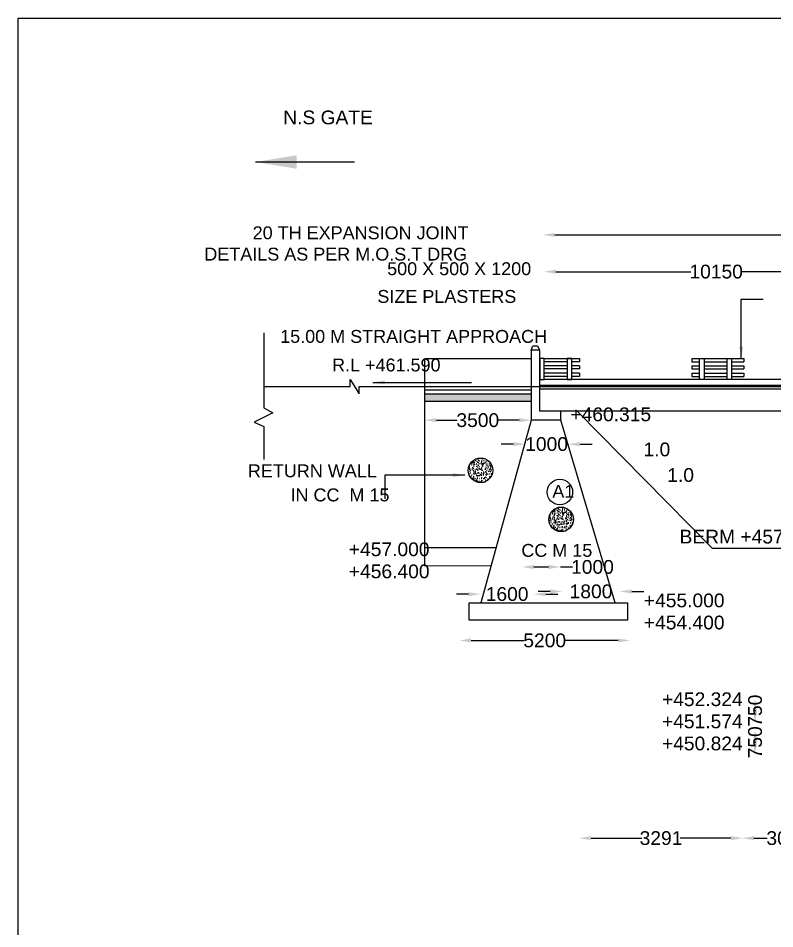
# Model space of a CAD drawing. Header units: millimetres. Extents: x 5124 to 2373550, y 2311 to 44315924.
# Drawn here: x 2363778 to 2365977, y 44313277 to 44315924 of the extents above; entities that cross this region are included whole.
import ezdxf

# ---------------------------------------------------------------- set-up
doc = ezdxf.new("R2010")
doc.units = ezdxf.units.MM
doc.header["$MEASUREMENT"] = 0
for name, color, linetype in [('DIMENSION', 7, 'Continuous'), ('DRAWING', 7, 'Continuous'), ('TEXT', 7, 'Continuous')]:
    doc.layers.add(name, color=color, linetype=linetype)
doc.styles.get("Standard").update_dxf_attribs({"font": 'arial.ttf', "height": 40})
doc.dimstyles.get("Standard").update_dxf_attribs({"dimtxt": 40, "dimasz": 35, "dimexe": 0.18, "dimexo": 0.0625, "dimgap": 0.09, "dimtad": 0, "dimdec": 0, "dimzin": 0, "dimdsep": 46, "dimtxsty": 'Standard', "dimcen": 0.09, "dimse1": 1, "dimse2": 1, "dimadec": 0, "dimazin": 0, "dimtfac": 1, "dimtdec": 0, "dimtofl": 0, "dimtmove": 0, "dimatfit": 3, "dimfxl": 1, "dimtolj": 1, "dimtzin": 0, "dimarcsym": 0})

# ---------------------------------------------------------------- blocks, each defined once
blk = doc.blocks.new('*D53')
at = {"layer": 'Defpoints', "color": 0, "transparency": 16777216}
for p in [(2365302.2, 44315300.7), (2369097.3, 44315298.6), (2369097.3, 44315294.3)]:
    blk.add_point(p, dxfattribs=at)
at = {"layer": 'DRAWING', "color": 0, "lineweight": -2, "transparency": 16777216}
for p, q in [((2365337.2, 44315294.3), (2366856.4, 44315294.3)), ((2369062.3, 44315294.3), (2367543.1, 44315294.3))]:
    blk.add_line(p, q, dxfattribs=at)
at = {"layer": 'DRAWING', "color": 0, "transparency": 16777216}
for points in [[(2365337.2, 44315300.1), (2365337.2, 44315288.5), (2365302.2, 44315294.3)], [(2369062.3, 44315300.1), (2369062.3, 44315288.5), (2369097.3, 44315294.3)]]:
    blk.add_solid(points, dxfattribs=at)
at = {"layer": 'DRAWING', "color": 0, "transparency": 16777216, "insert": (2367199.8, 44315294.3), "char_height": 40, "attachment_point": 5}
blk.add_mtext('\\A1;4 SPANS OF 10.150 M C/C ', dxfattribs=at)
blk = doc.blocks.new('*D54')
at = {"layer": 'Defpoints', "color": 0, "transparency": 16777216}
for p in [(2365305.9, 44315201), (2366307.1, 44315201), (2366307.1, 44315187.4)]:
    blk.add_point(p, dxfattribs=at)
at = {"layer": 'DRAWING', "color": 0, "lineweight": -2, "transparency": 16777216}
for p, q in [((2365340.9, 44315187.4), (2365733.1, 44315187.4)), ((2366272.1, 44315187.4), (2365879.9, 44315187.4))]:
    blk.add_line(p, q, dxfattribs=at)
at = {"layer": 'DRAWING', "color": 0, "transparency": 16777216}
for points in [[(2365340.9, 44315193.2), (2365340.9, 44315181.5), (2365305.9, 44315187.4)], [(2366272.1, 44315193.2), (2366272.1, 44315181.5), (2366307.1, 44315187.4)]]:
    blk.add_solid(points, dxfattribs=at)
at = {"layer": 'DRAWING', "color": 0, "transparency": 16777216, "insert": (2365806.5, 44315187.4), "char_height": 40, "attachment_point": 5}
blk.add_mtext('\\A1;10150', dxfattribs=at)
blk = doc.blocks.new('*D59')
at = {"layer": 'Defpoints', "color": 0, "transparency": 16777216}
for p in [(2365059.3, 44314122.8), (2365556.9, 44314115.2), (2365556.9, 44314115.2)]:
    blk.add_point(p, dxfattribs=at)
at = {"layer": 'TEXT', "color": 0, "lineweight": -2, "transparency": 16777216}
for p, q in [((2365094.3, 44314115.2), (2365248.3, 44314115.2)), ((2365521.9, 44314115.2), (2365367.8, 44314115.2))]:
    blk.add_line(p, q, dxfattribs=at)
at = {"layer": 'TEXT', "color": 0, "transparency": 16777216}
for points in [[(2365094.3, 44314121.1), (2365094.3, 44314109.4), (2365059.3, 44314115.2)], [(2365521.9, 44314121.1), (2365521.9, 44314109.4), (2365556.9, 44314115.2)]]:
    blk.add_solid(points, dxfattribs=at)
at = {"layer": 'TEXT', "color": 0, "transparency": 16777216, "insert": (2365308.1, 44314115.2), "char_height": 40, "attachment_point": 5}
blk.add_mtext('\\A1;5200', dxfattribs=at)
blk = doc.blocks.new('*D60')
at = {"layer": 'Defpoints', "color": 0, "transparency": 16777216}
for p in [(2365276.1, 44314249.9), (2365121.4, 44314223.1), (2365276.1, 44314224.4)]:
    blk.add_point(p, dxfattribs=at)
at = {"layer": 'TEXT', "color": 0, "lineweight": -2, "transparency": 16777216}
for p, q in [((2365086.4, 44314249.9), (2365051.4, 44314249.9)), ((2365311.1, 44314249.9), (2365346.1, 44314249.9))]:
    blk.add_line(p, q, dxfattribs=at)
at = {"layer": 'TEXT', "color": 0, "transparency": 16777216}
for points in [[(2365086.4, 44314255.7), (2365086.4, 44314244), (2365121.4, 44314249.9)], [(2365311.1, 44314255.7), (2365311.1, 44314244), (2365276.1, 44314249.9)]]:
    blk.add_solid(points, dxfattribs=at)
at = {"layer": 'TEXT', "color": 0, "transparency": 16777216, "insert": (2365198.8, 44314249.9), "char_height": 40, "attachment_point": 5}
blk.add_mtext('\\A1;1600', dxfattribs=at)
blk = doc.blocks.new('*D61')
at = {"layer": 'Defpoints', "color": 0, "transparency": 16777216}
for p in [(2365241.7, 44314329.5), (2365354.1, 44314329.5), (2365354.1, 44314328.8)]:
    blk.add_point(p, dxfattribs=at)
at = {"layer": 'TEXT', "color": 0, "lineweight": -2, "transparency": 16777216}
for p, q in [((2365276.7, 44314328.8), (2365319.1, 44314328.8)), ((2365354.1, 44314328.8), (2365389.1, 44314328.8))]:
    blk.add_line(p, q, dxfattribs=at)
at = {"layer": 'TEXT', "color": 0, "transparency": 16777216}
for points in [[(2365276.7, 44314334.7), (2365276.7, 44314323), (2365241.7, 44314328.8)], [(2365319.1, 44314334.7), (2365319.1, 44314323), (2365354.1, 44314328.8)]]:
    blk.add_solid(points, dxfattribs=at)
at = {"layer": 'TEXT', "color": 0, "transparency": 16777216, "insert": (2365446.9, 44314328.8), "char_height": 40, "attachment_point": 5}
blk.add_mtext('\\A1;1000', dxfattribs=at)
blk = doc.blocks.new('*D62')
at = {"layer": 'Defpoints', "color": 0, "transparency": 16777216}
for p in [(2365359.4, 44314264), (2365526, 44314264), (2365526, 44314257.7)]:
    blk.add_point(p, dxfattribs=at)
at = {"layer": 'TEXT', "color": 0, "lineweight": -2, "transparency": 16777216}
for p, q in [((2365324.4, 44314257.7), (2365289.4, 44314257.7)), ((2365561, 44314257.7), (2365596, 44314257.7))]:
    blk.add_line(p, q, dxfattribs=at)
at = {"layer": 'TEXT', "color": 0, "transparency": 16777216}
for points in [[(2365324.4, 44314263.5), (2365324.4, 44314251.9), (2365359.4, 44314257.7)], [(2365561, 44314263.5), (2365561, 44314251.9), (2365526, 44314257.7)]]:
    blk.add_solid(points, dxfattribs=at)
at = {"layer": 'TEXT', "color": 0, "transparency": 16777216, "insert": (2365442.7, 44314257.7), "char_height": 40, "attachment_point": 5}
blk.add_mtext('\\A1;1800', dxfattribs=at)
blk = doc.blocks.new('*D65')
at = {"layer": 'Defpoints', "color": 0, "transparency": 16777216}
for p in [(2365884.6, 44313540.4), (2365407.8, 44313536.1), (2365884.6, 44313536.1)]:
    blk.add_point(p, dxfattribs=at)
at = {"layer": 'DIMENSION', "color": 0, "lineweight": -2, "transparency": 16777216}
for p, q in [((2365442.8, 44313540.4), (2365590.2, 44313540.4)), ((2365849.6, 44313540.4), (2365702.1, 44313540.4))]:
    blk.add_line(p, q, dxfattribs=at)
at = {"layer": 'DIMENSION', "color": 0, "transparency": 16777216}
for points in [[(2365442.8, 44313546.3), (2365442.8, 44313534.6), (2365407.8, 44313540.4)], [(2365849.6, 44313546.3), (2365849.6, 44313534.6), (2365884.6, 44313540.4)]]:
    blk.add_solid(points, dxfattribs=at)
at = {"layer": 'DIMENSION', "color": 0, "transparency": 16777216, "insert": (2365646.2, 44313540.4), "char_height": 40, "attachment_point": 5}
blk.add_mtext('\\A1;3291', dxfattribs=at)
blk = doc.blocks.new('*D66')
at = {"layer": 'Defpoints', "color": 0, "transparency": 16777216}
for p in [(2365881.2, 44313541), (2366148.2, 44313541), (2366148.2, 44313540.4)]:
    blk.add_point(p, dxfattribs=at)
at = {"layer": 'DIMENSION', "color": 0, "lineweight": -2, "transparency": 16777216}
for p, q in [((2365916.2, 44313540.4), (2365955, 44313540.4)), ((2366113.2, 44313540.4), (2366074.4, 44313540.4))]:
    blk.add_line(p, q, dxfattribs=at)
at = {"layer": 'DIMENSION', "color": 0, "transparency": 16777216}
for points in [[(2365916.2, 44313546.3), (2365916.2, 44313534.6), (2365881.2, 44313540.4)], [(2366113.2, 44313546.3), (2366113.2, 44313534.6), (2366148.2, 44313540.4)]]:
    blk.add_solid(points, dxfattribs=at)
at = {"layer": 'DIMENSION', "color": 0, "transparency": 16777216, "insert": (2366014.7, 44313540.4), "char_height": 40, "attachment_point": 5}
blk.add_mtext('\\A1;3000', dxfattribs=at)
blk = doc.blocks.new('*D82')
at = {"layer": 'Defpoints', "color": 0, "transparency": 16777216}
for p in [(2365251.4, 44314693), (2365375.8, 44314687), (2365375.8, 44314686)]:
    blk.add_point(p, dxfattribs=at)
at = {"layer": 'DIMENSION', "color": 0, "lineweight": -2, "transparency": 16777216}
for p, q in [((2365216.4, 44314686), (2365181.4, 44314686)), ((2365410.8, 44314686), (2365445.8, 44314686))]:
    blk.add_line(p, q, dxfattribs=at)
at = {"layer": 'DIMENSION', "color": 0, "transparency": 16777216}
for points in [[(2365216.4, 44314691.8), (2365216.4, 44314680.1), (2365251.4, 44314686)], [(2365410.8, 44314691.8), (2365410.8, 44314680.1), (2365375.8, 44314686)]]:
    blk.add_solid(points, dxfattribs=at)
at = {"layer": 'DIMENSION', "color": 0, "transparency": 16777216, "insert": (2365313.6, 44314686), "char_height": 40, "attachment_point": 5}
blk.add_mtext('\\A1;1000', dxfattribs=at)
blk = doc.blocks.new('*D153')
at = {"layer": 'Defpoints', "color": 0, "transparency": 16777216}
for p in [(2365916.6, 44313947.2), (2365916.6, 44313874.9), (2365919.7, 44313874.9)]:
    blk.add_point(p, dxfattribs=at)
at = {"layer": 'TEXT', "color": 0, "lineweight": -2, "transparency": 16777216}
blk.add_line((2365919.7, 44313912.2), (2365919.7, 44313909.9), dxfattribs=at)
at = {"layer": 'TEXT', "color": 0, "transparency": 16777216}
for points in [[(2365913.9, 44313912.2), (2365925.5, 44313912.2), (2365919.7, 44313947.2)], [(2365913.9, 44313909.9), (2365925.5, 44313909.9), (2365919.7, 44313874.9)]]:
    blk.add_solid(points, dxfattribs=at)
at = {"layer": 'TEXT', "color": 0, "transparency": 16777216, "insert": (2365919.7, 44313911.1), "char_height": 40, "attachment_point": 5, "rotation": 90}
blk.add_mtext('\\A1;750', dxfattribs=at)
blk = doc.blocks.new('*D154')
at = {"layer": 'Defpoints', "color": 0, "transparency": 16777216}
for p in [(2365916.6, 44313855.2), (2365916.6, 44313783), (2365919.7, 44313783)]:
    blk.add_point(p, dxfattribs=at)
at = {"layer": 'TEXT', "color": 0, "lineweight": -2, "transparency": 16777216}
blk.add_line((2365919.7, 44313820.2), (2365919.7, 44313818), dxfattribs=at)
at = {"layer": 'TEXT', "color": 0, "transparency": 16777216}
for points in [[(2365913.9, 44313820.2), (2365925.5, 44313820.2), (2365919.7, 44313855.2)], [(2365913.9, 44313818), (2365925.5, 44313818), (2365919.7, 44313783)]]:
    blk.add_solid(points, dxfattribs=at)
at = {"layer": 'TEXT', "color": 0, "transparency": 16777216, "insert": (2365919.7, 44313819.1), "char_height": 40, "attachment_point": 5, "rotation": 90}
blk.add_mtext('\\A1;750', dxfattribs=at)
blk = doc.blocks.new('*D155')
at = {"layer": 'Defpoints', "color": 0, "transparency": 16777216}
for p in [(2364958.6, 44314776.6), (2365268.6, 44314776.6), (2365268.6, 44314755.5)]:
    blk.add_point(p, dxfattribs=at)
at = {"layer": 'DIMENSION', "color": 0, "lineweight": -2, "transparency": 16777216}
for p, q in [((2364993.6, 44314755.5), (2365053.9, 44314755.5)), ((2365233.6, 44314755.5), (2365173.3, 44314755.5))]:
    blk.add_line(p, q, dxfattribs=at)
at = {"layer": 'DIMENSION', "color": 0, "transparency": 16777216}
for points in [[(2364993.6, 44314761.4), (2364993.6, 44314749.7), (2364958.6, 44314755.5)], [(2365233.6, 44314761.4), (2365233.6, 44314749.7), (2365268.6, 44314755.5)]]:
    blk.add_solid(points, dxfattribs=at)
at = {"layer": 'DIMENSION', "color": 0, "transparency": 16777216, "insert": (2365113.6, 44314755.5), "char_height": 40, "attachment_point": 5}
blk.add_mtext('\\A1;3500', dxfattribs=at)

msp = doc.modelspace()

# ---------------------------------------------------------------- hatches: boundary and pattern name
at = {"layer": 'DRAWING'}
h = msp.add_hatch(dxfattribs=at)
h.set_pattern_fill('GRAVEL', color=256, scale=15, style=0)
h.set_pattern_definition([(228.0128, (10.8, 15), (-119.999973482372, -135.00002012411), [2.01804, -199.78632]), (184.9697, (9.45, 13.5), (180.0000157727645, 14.999869605106), [3.46302, -342.838875]), (132.5104, (6, 13.2), (149.999860775202, -165.000130108068), [2.44182, -241.74048]), (267.2737, (0.15, 9.45), (14.999940265908, 300.000004424602), [3.15357, -312.20337]), (292.8337, (0, 6.3), (-75.000148581557, 179.999946176667), [3.092325, -306.140595]), (357.2737, (1.2, 3.45), (-300.000004424602, 14.999940265908), [3.15357, -312.20337]), (37.6942, (4.35, 3.3), (-195.0001101842696, -149.999856077408), [4.170435, -412.872735]), (72.2553, (7.65, 5.85), (105.000161440581, 329.999943468588), [3.93732, -389.794815]), (121.4296, (8.85, 9.6), (-120.000123512646, 194.999925547389), [3.16425, -313.261095]), (175.2364, (7.2, 12.3), (165.000014194794, -14.99987298992), [3.61248, -177.011445]), (222.3974, (3.6, 12.6), (-180.0001102660985, -164.999881230212), [4.67172, -462.500625]), (138.8141, (15, 9.3), (-105.000044202086, 89.99995970014), [1.594515, -157.85766]), (171.4692, (13.8, 10.35), (194.999974272227, -30.000118650597), [3.033555, -300.322665]), (225, (10.8, 10.8), (-2e-15, -15.0000046417), [2.121315, -19.09188]), (203.1986, (9.75, 12.6), (74.99999596001, 30.00001987897), [1.14237, -113.094225]), (291.8014, (8.7, 12.15), (-14.99999865751, 45.00000409516), [1.615545, -79.16193]), (30.9638, (9.3, 10.65), (44.99997033432, 30.00003725311), [2.623935, -84.840345]), (161.5651, (11.55, 12), (30.0000065189, -14.99997604834), [1.897365, -45.536805]), (16.3895, (0, 12.15), (150.00003297618, 44.99989064727), [2.658, -263.142675]), (70.3462, (2.55, 12.9), (-59.999928710576, -165.000032034093), [2.229915, -220.76112]), (293.1986, (11.55, 15), (-30.00001987897, 74.99999596001), [2.284725, -111.95187]), (343.6105, (12.45, 12.9), (-150.00003297618, 44.99989064727), [2.658, -263.142675]), (339.444, (0, 2.85), (-75.000027668136, 29.999939946324), [2.5632, -125.59686]), (294.7751, (2.4, 1.95), (-74.999882838678, 165.000051327587), [2.14767, -212.619645]), (66.8014, (11.7, 0), (30.00001987897, 74.99999596001), [2.284725, -111.95187]), (17.354, (12.6, 2.1), (-195.000030286452, -59.999917533887), [2.514465, -248.93136]), (69.444, (4.35, 0), (-29.999939946324, -75.000027668136), [1.2816, -126.87846]), (101.3099, (10.8, 0), (-14.99996448242, 60.00001128346), [0.76485, -75.720435]), (165.9638, (10.65, 0.75), (45.00000818985, -14.99997086042), [3.092325, -58.75425]), (186.009, (7.65, 1.5), (149.99999626359, 14.999989762228), [2.86575, -283.708845]), (303.6901, (9.3, 9.3), (-15.0000200176, 29.99999336657), [2.16333, -51.919935]), (353.1572, (10.5, 7.5), (254.999990482178, -30.0001199688714), [3.77691, -373.913445]), (60.9454, (14.25, 7.05), (-60.00000040799, -105.000005768545), [1.54434, -152.89011]), (90, (15, 8.4), (-15, 15), [0.9, -14.1]), (120.2564, (7.35, 1.95), (59.99992330204, -105.00003683782), [2.08386, -206.3028]), (48.0128, (6.3, 3.75), (119.999973482372, 135.00002012411), [4.03608, -197.76828]), (0, (9, 6.75), (15, 15), [3.9, -11.1]), (325.3048, (12.9, 6.75), (-149.999913884813, 105.000129143917), [2.37171, -234.79911]), (254.0546, (14.85, 5.4), (-14.99999833945, -60.00000189978), [2.18403, -107.01762]), (207.646, (14.25, 3.3), (-284.999937107694, -150.000115697538), [3.555975, -352.04211]), (175.4261, (11.1, 1.65), (-195.000008374682, 14.999922017416), [3.761985, -372.43611])])
h.paths.add_polyline_path([(2365268.6, 44314832.5), (2364958.6, 44314832.5), (2364958.6, 44314811.4), (2365268.6, 44314811.4)])
at = {"layer": 'TEXT'}
h = msp.add_hatch(dxfattribs=at)
h.set_pattern_fill('AR-CONC', color=256, scale=2.339326)
h.set_pattern_definition([(50, (2131775.567, 40164058.374), (16.7790516, -1.467976805), [1.754494255, -19.29943681]), (355, (2131775.567, 40164058.374), (-3.24584557, 17.5962237), [1.403595404, -15.43954945]), (100.45144446, (2131776.965, 40164058.251), (13.53320598, 16.128246715), [1.491090676, -16.40199744]), (46.1842, (2131775.567, 40164063.052), (24.96625045, -3.87203503), [2.63174138, -28.94915522]), (96.6356355, (2131777.647, 40164062.73), (21.86478686, 22.78780652), [2.23663728, -24.60301]), (351.184164, (2131775.567, 40164063.052), (21.86478685, 22.78780651), [2.1053931, -23.1593242]), (21, (2131777.906, 40164061.883), (13.96359992, -9.418567078), [1.754494255, -19.29943681]), (326, (2131777.906, 40164061.883), (5.69193803, 16.96362118), [1.403595404, -15.43954945]), (71.45144474, (2131779.07, 40164061.098), (19.65553778, 7.545054064), [1.49109063, -16.40199744]), (37.5, (2131775.5666, 40164058.374), (0.284458617, 7.78747139), [0, -15.252403394, 0, -15.673482016, 0, -15.49803259]), (7.5, (2131775.5666, 40164058.374), (6.15405323, 9.226574437), [0, -8.936224075, 0, -14.901504543, 0, -5.906797327]), (327.5, (2131770.35, 40164058.374), (12.487845303, -0.527631905), [0, -5.848314185, 0, -18.246740257, 0, -24.212020726]), (317.5, (2131768.011, 40164058.374), (13.642623787, 2.341781553), [0, -7.60280844, 0, -12.11770699, 0, -17.194043704])])
h.paths.add_polyline_path([(2365157.5, 44314609.9, 1), (2365086, 44314609.9, 1)])
h = msp.add_hatch(dxfattribs=at)
h.set_pattern_fill('AR-CONC', color=256, scale=2.339326)
h.set_pattern_definition([(50, (2132009.662, 40163915.701), (16.7790516, -1.467976805), [1.754494255, -19.29943681]), (355, (2132009.662, 40163915.701), (-3.24584557, 17.5962237), [1.403595404, -15.43954945]), (100.45144446, (2132011.06, 40163915.579), (13.53320598, 16.128246715), [1.491090676, -16.40199744]), (46.1842, (2132009.662, 40163920.38), (24.96625045, -3.87203503), [2.63174138, -28.94915522]), (96.6356355, (2132011.742, 40163920.057), (21.86478686, 22.78780652), [2.23663728, -24.60301]), (351.184164, (2132009.662, 40163920.38), (21.86478685, 22.78780651), [2.1053931, -23.1593242]), (21, (2132012.001, 40163919.21), (13.96359992, -9.418567078), [1.754494255, -19.29943681]), (326, (2132012.001, 40163919.21), (5.69193803, 16.96362118), [1.403595404, -15.43954945]), (71.45144474, (2132013.165, 40163918.425), (19.65553778, 7.545054064), [1.49109063, -16.40199744]), (37.5, (2132009.662, 40163915.7014), (0.284458617, 7.78747139), [0, -15.252403394, 0, -15.673482016, 0, -15.49803259]), (7.5, (2132009.662, 40163915.701), (6.15405323, 9.226574437), [0, -8.936224075, 0, -14.901504543, 0, -5.906797327]), (327.5, (2132004.445, 40163915.7014), (12.487845303, -0.527631905), [0, -5.848314185, 0, -18.246740257, 0, -24.212020726]), (317.5, (2132002.106, 40163915.701), (13.642623787, 2.341781553), [0, -7.60280844, 0, -12.11770699, 0, -17.194043704])])
h.paths.add_polyline_path([(2365391.6, 44314467.3, 1), (2365320.1, 44314467.3, 1)])

# ---------------------------------------------------------------- linework, layer by layer
at = {"layer": 'DIMENSION'}
msp.add_lwpolyline([(2373550, 44308845.9), (2363777.7, 44308845.9), (2363777.7, 44315924.3), (2373550, 44315924.3)], close=True, dxfattribs=at)
at = {"layer": 'DRAWING'}
for points in [[(2364491.4, 44315009.4), (2364491.4, 44314791.4), (2364517.4, 44314777.2), (2364463.7, 44314750), (2364491.4, 44314736.8), (2364491.4, 44314641.7)], [(2365293.2, 44314873.9), (2365293.2, 44314782.7), (2369088.8, 44314782.7), (2369088.8, 44315015.5)], [(2365268.6, 44314959.6), (2365273.8, 44314971.5), (2365286.9, 44314971.5), (2365293.2, 44314959.3), (2365268.6, 44314959.6)], [(2365268.6, 44314959.6), (2365268.6, 44314755.7), (2365122.9, 44314224.4)], [(2365293.2, 44314959.3), (2365293.2, 44314873.9)], [(2365268.6, 44314933.7), (2364958.6, 44314933.7), (2364958.6, 44314332.6), (2365152.7, 44314333.1)], [(2365306.8, 44314934.7), (2365409.6, 44314934.7)], [(2365373, 44314925.4), (2365306.8, 44314925.4)], [(2365409.6, 44314925.4), (2365386.6, 44314925.4)], [(2365409.6, 44314934.7), (2365409.6, 44314925.4)], [(2365735.3, 44314934.7), (2365735.3, 44314925.4)], [(2365735.3, 44314934.7), (2365887.3, 44314934.7)], [(2365735.3, 44314925.4), (2365758.4, 44314925.4)], [(2365772, 44314925.4), (2365838.1, 44314925.4)], [(2365850.9, 44314925.4), (2365887.3, 44314925.4)], [(2365887.3, 44314934.7), (2365887.3, 44314925.4)], [(2365373, 44314913.8), (2365306.8, 44314913.8)], [(2365373, 44314904.6), (2365306.8, 44314904.6)], [(2365373, 44314891.9), (2365306.8, 44314891.9)], [(2365409.6, 44314913.8), (2365386.6, 44314913.8)], [(2365409.6, 44314904.6), (2365386.6, 44314904.6)], [(2365409.6, 44314891.9), (2365386.6, 44314891.9)], [(2365409.6, 44314913.8), (2365409.6, 44314904.6)], [(2365409.6, 44314891.9), (2365409.6, 44314882.6)], [(2365735.3, 44314913.8), (2365758.4, 44314913.8)], [(2365735.3, 44314913.8), (2365735.3, 44314904.6)], [(2365735.3, 44314904.6), (2365758.4, 44314904.6)], [(2365735.3, 44314891.9), (2365758.4, 44314891.9)], [(2365735.3, 44314891.9), (2365735.3, 44314882.6)], [(2365772, 44314913.8), (2365838.1, 44314913.8)], [(2365772, 44314904.6), (2365838.1, 44314904.6)], [(2365772, 44314891.9), (2365838.1, 44314891.9)], [(2365850.9, 44314913.8), (2365887.3, 44314913.8)], [(2365850.9, 44314904.6), (2365887.3, 44314904.6)], [(2365850.9, 44314891.9), (2365887.3, 44314891.9)], [(2365887.3, 44314913.8), (2365887.3, 44314904.6)], [(2365887.3, 44314891.9), (2365887.3, 44314882.7)], [(2364491.4, 44314853.2), (2364742.3, 44314853.2), (2364742.3, 44314873.7), (2364769.1, 44314832.6), (2364769.1, 44314853.2), (2369615, 44314853.2), (2369615, 44314835.3), (2369640.7, 44314875.2), (2369640.7, 44314853.7), (2369946.9, 44314853.7)], [(2365373, 44314882.6), (2365306.8, 44314882.6)], [(2368982, 44314873.9), (2365306.8, 44314873.9)], [(2365409.6, 44314882.6), (2365386.6, 44314882.6)], [(2365735.3, 44314882.6), (2365758.4, 44314882.6)], [(2365772, 44314882.6), (2365838.1, 44314882.6)], [(2365850.9, 44314882.7), (2365887.3, 44314882.7)], [(2364958.6, 44314843.8), (2365268.6, 44314843.8)], [(2365293.2, 44314857.6), (2369089.4, 44314857.6)], [(2365293.2, 44314846.3), (2369425.4, 44314846.3)], [(2364958.6, 44314832.5), (2365268.6, 44314832.5)], [(2364958.6, 44314811.4), (2365268.6, 44314811.4)], [(2365355.4, 44314755.7), (2365355.4, 44314782.7)], [(2365401.4, 44314782.7), (2365794.5, 44314383.2), (2368588, 44314383.2), (2368984.2, 44314782.7)], [(2365512.9, 44314224.4), (2365355.4, 44314755.7), (2365268.6, 44314755.7)], [(2364958.6, 44314385.7), (2365167.2, 44314385.8)]]:
    msp.add_lwpolyline(points, dxfattribs=at)
for points in [[(2365306.8, 44314934.7), (2365294.1, 44314934.7), (2365294.1, 44314873.9), (2365306.8, 44314873.9)], [(2365386.6, 44314934.7), (2365373, 44314934.7), (2365373, 44314873.9), (2365386.6, 44314873.9)], [(2365758.4, 44314934.7), (2365772, 44314934.7), (2365772, 44314873.9), (2365758.4, 44314873.9)], [(2365838.1, 44314934.7), (2365850.9, 44314934.7), (2365850.9, 44314873.9), (2365838.1, 44314873.9)], [(2365088.5, 44314224.4), (2365549.2, 44314224.4), (2365549.2, 44314174.6), (2365088.5, 44314174.6)]]:
    msp.add_lwpolyline(points, close=True, dxfattribs=at)
at = {"layer": 'TEXT'}
for centre, radius in [((2365121.7, 44314609.9), 35.7), ((2365352.2, 44314546.6), 37.1), ((2365355.8, 44314467.3), 35.7)]:
    msp.add_circle(centre, radius, dxfattribs=at)

# ---------------------------------------------------------------- texts
at = {"layer": 'DIMENSION'}
for s, p in [('N.S GATE ', (2364548, 44315615.9)), ('+460.315', (2365382.8, 44314752.6)), ('1.0', (2365595.4, 44314650.6)), ('1.0', (2365664.4, 44314576.3)), ('BERM +457.324', (2365700, 44314397.2)), ('+457.000', (2364738.7, 44314360.3)), ('+456.400', (2364738.7, 44314296.1)), ('+455.000', (2365596.3, 44314211.7)), ('+454.400', (2365596.3, 44314147.4)), ('+452.324', (2365649, 44313924.3)), ('+451.574', (2365649, 44313860)), ('+450.824', (2365649, 44313795.8))]:
    msp.add_text(s, height=40, dxfattribs=at).set_placement(p)
at = {"layer": 'TEXT'}
for s, height, p in [('20 TH EXPANSION JOINT ', 37.429, (2364459.2, 44315281.7)), ('DETAILS AS PER M.O.S.T DRG', 37.429, (2364318.7, 44315219.7)), ('500 X 500 X 1200', 37.429, (2364850.2, 44315177.3)), ('SIZE PLASTERS ', 37.429, (2364821.7, 44315096.7)), ('15.00 M STRAIGHT APPROACH ', 37.429, (2364539.2, 44314980.5)), ('R.L +461.590', 37.429, (2364690, 44314897.4)), ('RETURN WALL ', 37.429, (2364445.3, 44314589.7)), ('IN CC  M 15 ', 37.429, (2364569.2, 44314519.6)), ('A1', 37.43, (2365330.3, 44314530.2)), ('CC M 15 ', 37.43, (2365240.2, 44314358.4))]:
    msp.add_text(s, height=height, dxfattribs=at).set_placement(p)

# ---------------------------------------------------------------- dimensions: what is measured, and where the dimension line sits
at = {"layer": 'DIMENSION'}
for base, p1, p2, text, picture, middle in [((2365268.6, 44314755.5), (2364958.6, 44314776.6), (2365268.6, 44314776.6), '3500', '*D155', (2365113.6, 44314755.5)), ((2365375.8, 44314686), (2365251.4, 44314693), (2365375.8, 44314687), '1000', '*D82', (2365313.6, 44314686)), ((2365884.6, 44313540.4), (2365407.8, 44313536.1), (2365884.6, 44313536.1), '3291', '*D65', (2365646.2, 44313540.4)), ((2366148.2, 44313540.4), (2365881.2, 44313541), (2366148.2, 44313541), '3000', '*D66', (2366014.7, 44313540.4))]:
    dim = msp.add_linear_dim(base=base, p1=p1, p2=p2, text=text, dimstyle='Standard', dxfattribs=at)
    dim.commit()
    dim.dimension.update_dxf_attribs({"geometry": picture, "text_midpoint": middle})
at = {"layer": 'DRAWING'}
for base, p1, p2, text, picture, middle in [((2369097.3, 44315294.3), (2365302.2, 44315300.7), (2369097.3, 44315298.6), '4 SPANS OF 10.150 M C/C ', '*D53', (2367199.8, 44315294.3)), ((2366307.1, 44315187.4), (2365305.9, 44315201), (2366307.1, 44315201), '10150', '*D54', (2365806.5, 44315187.4))]:
    dim = msp.add_linear_dim(base=base, p1=p1, p2=p2, text=text, dimstyle='Standard', dxfattribs=at)
    dim.commit()
    dim.dimension.update_dxf_attribs({"geometry": picture, "text_midpoint": middle})
at = {"layer": 'TEXT'}
for base, p1, p2, text, picture, middle in [((2365354.1, 44314328.8), (2365241.7, 44314329.5), (2365354.1, 44314329.5), '1000', '*D61', (2365446.9, 44314328.8)), ((2365526, 44314257.7), (2365359.4, 44314264), (2365526, 44314264), '1800', '*D62', (2365442.7, 44314257.7)), ((2365276.1, 44314249.9), (2365121.4, 44314223.1), (2365276.1, 44314224.4), '1600', '*D60', (2365198.8, 44314249.9)), ((2365556.9, 44314115.2), (2365059.3, 44314122.8), (2365556.9, 44314115.2), '5200', '*D59', (2365308.1, 44314115.2))]:
    dim = msp.add_linear_dim(base=base, p1=p1, p2=p2, text=text, dimstyle='Standard', dxfattribs=at)
    dim.commit()
    dim.dimension.update_dxf_attribs({"geometry": picture, "text_midpoint": middle})
for base, p1, p2, picture, middle in [((2365919.7, 44313874.9), (2365916.6, 44313947.2), (2365916.6, 44313874.9), '*D153', (2365919.7, 44313911.1)), ((2365919.7, 44313783), (2365916.6, 44313855.2), (2365916.6, 44313783), '*D154', (2365919.7, 44313819.1))]:
    dim = msp.add_linear_dim(base=base, p1=p1, p2=p2, angle=90, text='750', dimstyle='Standard', dxfattribs=at)
    dim.commit()
    dim.dimension.update_dxf_attribs({"geometry": picture, "text_midpoint": middle, "dimtype": 160})

# ---------------------------------------------------------------- leaders
at = {"layer": 'DIMENSION'}
for points, override in [([(2364467.2, 44315506.3), (2364755.2, 44315506.3)], {"dimasz": 120}), ([(2365879.6, 44314934.7), (2365879.6, 44315107.5), (2365942.8, 44315107.5)], {"dimgap": 0.09, "dimtad": 0}), ([(2364808.4, 44314865.3), (2365095.2, 44314865.3)], {"dimgap": 0.09, "dimtad": 0})]:
    msp.add_leader(points, dimstyle='Standard', override=override, dxfattribs=at)
at = {"layer": 'TEXT'}
msp.add_leader([(2365075.7, 44314595.8), (2364843.8, 44314595.8), (2364843.8, 44314527.3)], dimstyle='Standard', override={"dimgap": 0.09, "dimtad": 0}, dxfattribs=at)

doc.saveas('drawing.dxf')
